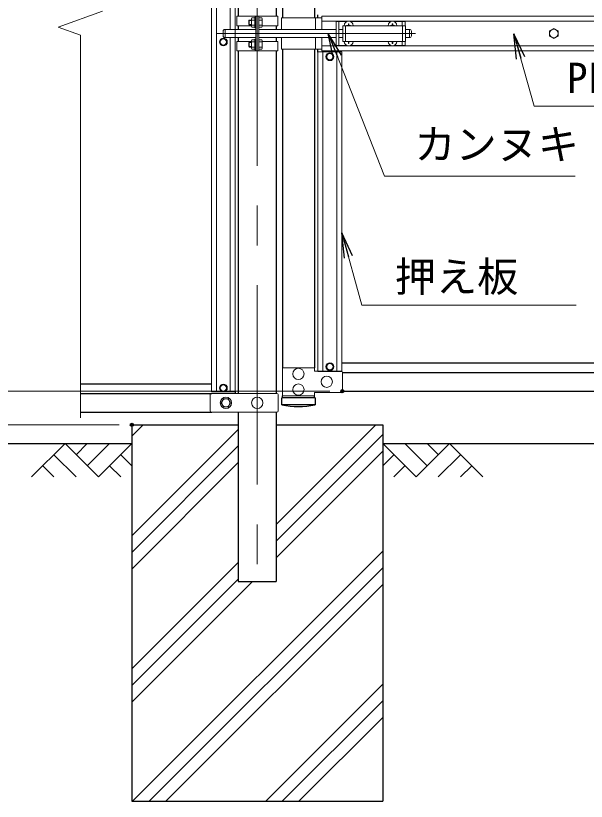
# Model space of a CAD drawing. Units: millimetres, scale not verified. Extents: x -4200 to 4200, y -2969 to 2971.
# Drawn here: x -3289 to -2379, y -886 to 366 of the extents above; entities that cross this region are included whole.
import ezdxf
from ezdxf.enums import TextEntityAlignment as Align

# ---------------------------------------------------------------- set-up
doc = ezdxf.new("R2010")
doc.units = ezdxf.units.MM
doc.header["$LTSCALE"] = 10
doc.header["$PDMODE"] = 32
doc.header["$PDSIZE"] = 5
doc.linetypes.add('DASHED', pattern=[7.5, 6, -1.5])
doc.linetypes.add('USER1', pattern=[50.8, 31.75, -6.35, 6.35, -6.35])
for name, color, linetype, lineweight in [('0-0_D-STR1', 1, 'Continuous', 25), ('0-1_D-STR3', 3, 'Continuous', 13), ('0-2_D-BMK', 2, 'USER1', 13), ('0-3_D-STR-DIM', 7, 'Continuous', 13), ('0-6_D-STR-TXT', 7, 'Continuous', 13), ('0-7_D-BGD', 7, 'Continuous', 25), ('0-8_D-DCR-HCH', 7, 'Continuous', 13), ('0-9_D-STR4', 7, 'Continuous', 25)]:
    doc.layers.add(name, color=color, linetype=linetype, lineweight=lineweight)
doc.layers.add('0-4_0', color=7, linetype='Continuous')
doc.layers.add('0-5_Defpoints', color=8, linetype='Continuous')
doc.styles.add('ＭＳ ゴシック', font='')
doc.styles.get('ＭＳ ゴシック').set_extended_font_data('MS Gothic')

# ---------------------------------------------------------------- blocks, each defined once
blk = doc.blocks.new('_Open')
at = {"layer": '0-4_0'}
blk.add_line((-10, 1.667), (0, 0), dxfattribs=at)
blk.add_lwpolyline([(-10, -1.667), (0, 0), (-10, 0)], dxfattribs=at)

msp = doc.modelspace()

# ---------------------------------------------------------------- linework, layer by layer
at = {"layer": '0-0_D-STR1'}
for p, q in [((-2933.87, 883.74), (-2933.87, 364.75)), ((-2873.37, 883.74), (-2873.37, 364.75)), ((-2863.37, 869.75), (-2863.37, 362.25)), ((-2812.57, 869.75), (-2812.57, 362.25)), ((-2806.87, 362.25), (-2806.87, 367)), ((-2933.87, 349.75), (-2933.87, 343.75)), ((-2873.37, 349.75), (-2873.37, 343.75)), ((-2933.87, 330.75), (-2933.87, 324.75)), ((-2873.37, 330.75), (-2873.37, 324.75)), ((-2933.87, 309.75), (-2933.87, -236.26)), ((-2873.37, 309.75), (-2873.37, -236.26)), ((-2863.37, 312.25), (-2863.37, -195.25)), ((-2812.57, 312.25), (-2812.57, -195.25)), ((-2806.87, 307.5), (-2806.87, 312.25)), ((-2768.87, -187.75), (-2012.87, -187.75)), ((-2768.09, -202.75), (-2013.66, -202.75)), ((-3185.58, -221.26), (-2976.62, -221.26)), ((-3185.58, -236.26), (-2976.27, -236.26)), ((-2938.62, -234.01), (-2938.62, -236.26)), ((-2768.09, -232.75), (-2013.66, -232.75)), ((-2811.37, -243.25), (-2864.57, -243.25)), ((-2864.57, -254.25), (-2864.57, -243.25)), ((-2863.37, -243.25), (-2863.37, -240.25)), ((-2812.57, -243.25), (-2812.57, -240.25)), ((-2811.37, -243.25), (-2811.37, -254.25)), ((-2811.37, -254.25), (-2864.57, -254.25)), ((-3185.58, -266.26), (-2976.27, -266.26)), ((-2933.87, -266.26), (-2933.87, -536.26)), ((-2873.37, -266.26), (-2873.37, -536.26)), ((-2933.87, -536.26), (-2873.37, -536.26))]:
    msp.add_line(p, q, dxfattribs=at)
msp.add_arc((-2837.97, -137.82), 119.43, 257.13052, 282.86948, dxfattribs=at)
at = {"layer": '0-1_D-STR3'}
for p, q in [((-2976.62, 881.49), (-2976.62, -234.01)), ((-2968.62, 881.49), (-2968.62, -234.01)), ((-2946.62, 881.49), (-2946.62, 343.75)), ((-2938.62, 881.49), (-2938.62, -234.01)), ((-2936.17, 364.75), (-2871.07, 364.75)), ((-2936.17, 364.75), (-2936.17, 349.75)), ((-2905.92, 363.25), (-2907.52, 363.25)), ((-2907.52, 363.25), (-2907.52, 346.25)), ((-2905.92, 364.75), (-2905.92, 309.75)), ((-2903.62, 364.75), (-2903.62, 309.75)), ((-2901.32, 364.75), (-2901.32, 309.75)), ((-2901.32, 363.65), (-2901.32, 345.85)), ((-2871.07, 364.75), (-2871.07, 349.75)), ((-2800.87, 364.75), (-1980.87, 364.75)), ((-2800.87, 343.75), (-2800.87, 364.75)), ((-2917.32, 358.07), (-2916.65, 358.75)), ((-2917.32, 358.07), (-2917.32, 351.43)), ((-2913.02, 358.07), (-2917.32, 358.07)), ((-2917.32, 351.43), (-2916.65, 350.75)), ((-2913.02, 351.43), (-2917.32, 351.43)), ((-2913.02, 358.75), (-2916.65, 358.75)), ((-2916.65, 358.75), (-2916.65, 350.75)), ((-2913.02, 350.75), (-2916.65, 350.75)), ((-2913.02, 360.57), (-2913.02, 348.97)), ((-2907.52, 362.25), (-2912.42, 362.25)), ((-2907.52, 358.75), (-2912.42, 358.75)), ((-2907.52, 350.75), (-2912.42, 350.75)), ((-2901.32, 362.25), (-2896.42, 362.25)), ((-2901.32, 358.75), (-2896.42, 358.75)), ((-2901.32, 350.75), (-2896.42, 350.75)), ((-2895.82, 360.57), (-2895.82, 348.97)), ((-2864.97, 362.25), (-2864.97, 343.75)), ((-2864.97, 362.25), (-2800.87, 362.25)), ((-2810.97, 362.25), (-2810.97, 343.75)), ((-2800.87, 356.75), (-1980.87, 356.75)), ((-2777.97, 356.25), (-2777.97, 318.25)), ((-2777.97, 356.25), (-2760.57, 356.25)), ((-2773.47, 356.25), (-2773.47, 318.25)), ((-2758.37, 352.9), (-2758.39, 351.6)), ((-2758.37, 352.9), (-2757.58, 352.9)), ((-2757.58, 352.9), (-2757.56, 351.6)), ((-2755.38, 356.25), (-2690.57, 356.25)), ((-2688.37, 352.9), (-2688.39, 351.6)), ((-2688.37, 352.9), (-2687.58, 352.9)), ((-2687.58, 352.9), (-2687.56, 351.6)), ((-2685.38, 356.25), (-2667.97, 356.25)), ((-2672.47, 356.25), (-2672.47, 349.75)), ((-2667.97, 356.25), (-2667.97, 349.75)), ((-2957.97, 340.75), (-2957.97, 333.75)), ((-2954.97, 343.75), (-2905.92, 343.75)), ((-2954.97, 343.75), (-2954.97, 330.75)), ((-2936.17, 349.75), (-2913.02, 349.75)), ((-2907.52, 347.25), (-2912.42, 347.25)), ((-2905.92, 346.25), (-2907.52, 346.25)), ((-2901.32, 347.25), (-2896.42, 347.25)), ((-2901.32, 343.75), (-2777.97, 343.75)), ((-2895.82, 349.75), (-2871.07, 349.75)), ((-2773.47, 343.75), (-2767.47, 343.75)), ((-2767.47, 349.75), (-2767.47, 324.75)), ((-2767.47, 349.75), (-2667.47, 349.75)), ((-2759.83, 350.17), (-2761.12, 350.14)), ((-2761.12, 350.14), (-2761.12, 349.75)), ((-2689.83, 350.17), (-2691.12, 350.14)), ((-2691.12, 350.14), (-2691.12, 349.75)), ((-2686.12, 350.17), (-2684.82, 350.14)), ((-2684.82, 350.14), (-2684.82, 349.75)), ((-2667.47, 349.75), (-2667.47, 324.75)), ((-2667.47, 343.75), (-2660.97, 343.75)), ((-2660.97, 343.75), (-2660.97, 330.75)), ((-2657.97, 340.75), (-2657.97, 333.75)), ((-2954.97, 330.75), (-2905.92, 330.75)), ((-2946.62, 330.75), (-2946.62, -234.01)), ((-2913.02, 313.93), (-2913.02, 325.53)), ((-2907.52, 327.25), (-2912.42, 327.25)), ((-2907.52, 311.25), (-2907.52, 328.25)), ((-2905.92, 328.25), (-2907.52, 328.25)), ((-2901.32, 330.75), (-2777.97, 330.75)), ((-2901.32, 327.25), (-2896.42, 327.25)), ((-2895.82, 325.57), (-2895.82, 313.97)), ((-2864.97, 330.75), (-2864.97, 312.25)), ((-2810.97, 330.75), (-2810.97, 312.25)), ((-2800.87, 309.75), (-2800.87, 330.75)), ((-2773.47, 330.75), (-2767.47, 330.75)), ((-2667.47, 330.75), (-2660.97, 330.75)), ((-2936.17, 324.75), (-2913.02, 324.75)), ((-2936.17, 309.75), (-2936.17, 324.75)), ((-2917.32, 323.07), (-2916.65, 323.75)), ((-2913.02, 323.07), (-2917.32, 323.07)), ((-2917.32, 316.43), (-2917.32, 323.07)), ((-2913.02, 316.43), (-2917.32, 316.43)), ((-2917.32, 316.43), (-2916.65, 315.75)), ((-2916.65, 315.75), (-2916.65, 323.75)), ((-2913.02, 323.75), (-2916.65, 323.75)), ((-2913.02, 315.75), (-2916.65, 315.75)), ((-2907.52, 323.75), (-2912.42, 323.75)), ((-2907.52, 315.75), (-2912.42, 315.75)), ((-2901.32, 323.75), (-2896.42, 323.75)), ((-2901.32, 315.75), (-2896.42, 315.75)), ((-2895.92, 324.75), (-2871.07, 324.75)), ((-2871.07, 309.75), (-2871.07, 324.75)), ((-2800.87, 317.75), (-1980.87, 317.75)), ((-2777.97, 318.25), (-2760.57, 318.25)), ((-2767.47, 324.75), (-2667.47, 324.75)), ((-2761.12, 324.35), (-2761.12, 324.75)), ((-2759.83, 324.33), (-2761.12, 324.35)), ((-2758.37, 321.6), (-2758.39, 322.9)), ((-2758.37, 321.6), (-2757.58, 321.6)), ((-2757.58, 321.6), (-2757.56, 322.9)), ((-2756.12, 324.33), (-2754.82, 324.35)), ((-2755.38, 318.25), (-2690.57, 318.25)), ((-2754.82, 324.35), (-2754.82, 324.75)), ((-2691.12, 324.35), (-2691.12, 324.75)), ((-2689.83, 324.33), (-2691.12, 324.35)), ((-2688.37, 321.6), (-2688.39, 322.9)), ((-2688.37, 321.6), (-2687.58, 321.6)), ((-2687.58, 321.6), (-2687.56, 322.9)), ((-2686.12, 324.33), (-2684.82, 324.35)), ((-2685.38, 318.25), (-2667.97, 318.25)), ((-2684.82, 324.35), (-2684.82, 324.75)), ((-2672.47, 324.75), (-2672.47, 318.25)), ((-2667.97, 324.75), (-2667.97, 318.25)), ((-2936.17, 309.75), (-2871.07, 309.75)), ((-2907.52, 312.25), (-2912.42, 312.25)), ((-2905.92, 311.25), (-2907.52, 311.25)), ((-2901.32, 312.25), (-2896.42, 312.25)), ((-2864.97, 312.25), (-2800.87, 312.25)), ((-2806.87, -201.5), (-2806.87, 308)), ((-2768.87, 308), (-2806.87, 308)), ((-2806.87, -201.5), (-2806.87, 306.02)), ((-2800.87, 309.75), (-1980.87, 309.75)), ((-2798.87, -201.5), (-2798.87, 308)), ((-2798.87, -201.5), (-2798.87, 306.02)), ((-2776.87, -201.5), (-2776.87, 308)), ((-2776.87, -201.5), (-2776.87, 306.02)), ((-2768.87, -201.5), (-2768.87, 308)), ((-2768.87, -201.5), (-2768.87, 306.02)), ((-2768.87, -201.5), (-2806.87, -201.5)), ((-2767.82, -232.75), (-2767.82, -202.75)), ((-2938.62, -234.01), (-2976.62, -234.01)), ((-2976.62, -236.26), (-2872.29, -236.26)), ((-2978.62, -238.26), (-2978.62, -264.26)), ((-2870.29, -238.26), (-2870.29, -264.26)), ((-2976.62, -266.26), (-2872.29, -266.26))]:
    msp.add_line(p, q, dxfattribs=at)
at = {"layer": '0-1_D-STR3', "linetype": 'DASHED'}
for p, q in [((-2762.97, 349.75), (-2762.97, 324.75)), ((-2671.97, 349.75), (-2671.97, 324.75))]:
    msp.add_line(p, q, dxfattribs=at)
at = {"layer": '0-1_D-STR3'}
for points in [[(-2756.12, 350.17), (-2754.82, 350.14), (-2754.82, 349.75)], [(-2812.57, -195.25), (-2863.37, -195.25), (-2863.37, -240.25), (-2812.57, -240.25), (-2812.57, -234.75), (-2769.82, -234.75)], [(-2812.57, -195.25), (-2812.57, -200.75), (-2769.82, -200.75)]]:
    msp.add_lwpolyline(points, dxfattribs=at)
for points in [[(-2430.87, 345.35), (-2437.89, 341.3), (-2437.89, 333.2), (-2430.87, 329.15), (-2423.86, 333.2), (-2423.86, 341.3)], [(-2951.85, 323.74), (-2954.74, 328.74), (-2960.51, 328.74), (-2963.4, 323.74), (-2960.51, 318.74), (-2954.74, 318.74)], [(-2793.65, 300.25), (-2790.76, 305.25), (-2784.99, 305.25), (-2782.1, 300.25), (-2784.99, 295.25), (-2790.76, 295.25)], [(-2793.65, 300.25), (-2790.76, 305.25), (-2784.99, 305.25), (-2782.1, 300.25), (-2784.99, 295.25), (-2790.76, 295.25)], [(-2793.65, -193.75), (-2790.76, -198.75), (-2784.99, -198.75), (-2782.1, -193.75), (-2784.99, -188.75), (-2790.76, -188.75)], [(-2951.85, -227.76), (-2954.74, -222.76), (-2960.51, -222.76), (-2963.4, -227.76), (-2960.51, -232.76), (-2954.74, -232.76)], [(-2961.12, -251.26), (-2957.38, -244.76), (-2949.87, -244.76), (-2946.12, -251.26), (-2949.87, -257.76), (-2957.38, -257.76)]]:
    msp.add_lwpolyline(points, close=True, dxfattribs=at)
for centre, radius in [((-2430.87, 337.25), 7.03), ((-2957.62, 323.74), 6.25), ((-2957.62, 323.74), 5), ((-2787.87, 300.25), 6.25), ((-2787.87, 300.25), 6.25), ((-2787.87, 300.25), 5), ((-2787.87, 300.25), 5), ((-2787.87, -193.75), 6.25), ((-2837.97, -205.25), 9), ((-2787.87, -193.75), 5), ((-2792.82, -217.75), 9), ((-2957.62, -227.76), 6.25), ((-2957.62, -227.76), 5), ((-2837.97, -230.25), 9), ((-2953.62, -251.26), 9), ((-2953.62, -251.26), 6.5), ((-2903.62, -251.26), 9)]:
    msp.add_circle(centre, radius, dxfattribs=at)
for centre, radius, start, end in [((-2910.18, 360.5), 2.85, 142.09851, 217.90149), ((-2899.39, 354.75), 13.63, 162.93847, 197.06153), ((-2910.17, 349), 2.85, 142.14171, 217.85829), ((-2909.46, 354.75), 13.63, 342.93847, 17.06153), ((-2898.68, 349), 2.85, 322.14171, 37.85829), ((-2898.67, 360.5), 2.85, 322.09851, 37.90149), ((-2757.97, 349.75), 7, 0, 180), ((-2759.88, 351.65), 1.49, 270, 0), ((-2756.07, 351.65), 1.49, 180, 270), ((-2687.97, 349.75), 7, 0, 180), ((-2689.88, 351.65), 1.49, 270, 0), ((-2686.07, 351.65), 1.49, 180, 270), ((-2954.97, 340.75), 3, 90, 180), ((-2660.97, 340.75), 3, 0, 90), ((-2954.97, 333.75), 3, 180, 270), ((-2910.17, 325.5), 2.85, 142.14171, 217.85829), ((-2898.67, 325.5), 2.85, 322.09851, 37.90149), ((-2660.97, 333.75), 3, 270, 0), ((-2910.18, 314), 2.85, 142.09851, 217.90149), ((-2899.39, 319.75), 13.63, 162.93847, 197.06153), ((-2909.46, 319.75), 13.63, 342.93847, 17.06153), ((-2898.68, 314), 2.85, 322.14171, 37.85829), ((-2757.97, 324.75), 7, 180, 0), ((-2759.88, 322.84), 1.49, 0, 90), ((-2756.07, 322.84), 1.49, 90, 180), ((-2687.97, 324.75), 7, 180, 0), ((-2689.88, 322.84), 1.49, 0, 90), ((-2686.07, 322.84), 1.49, 90, 180), ((-2769.82, -202.75), 2, 0, 90), ((-2976.62, -238.26), 2, 90, 180), ((-2872.29, -238.26), 2, 0, 90), ((-2769.82, -232.75), 2, 270, 0), ((-2976.62, -264.26), 2, 180, 270), ((-2872.29, -264.26), 2, 270, 0)]:
    msp.add_arc(centre, radius, start, end, dxfattribs=at)
at = {"layer": '0-2_D-BMK'}
for p, q in [((-2903.62, 951.98), (-2903.62, -546.83)), ((-2968.67, 337.25), (-2648.67, 337.25))]:
    msp.add_line(p, q, dxfattribs=at)
at = {"layer": '0-3_D-STR-DIM'}
for p, q in [((-3220.82, 347.42), (-3150.34, 373.07)), ((-3185.58, 334.59), (-3220.82, 347.42)), ((-3185.58, -274.96), (-3185.58, 334.59)), ((-2788.09, -232.75), (-3527.06, -232.75)), ((-2788.09, -232.75), (-3527.06, -232.75)), ((-3123.62, -286.26), (-3647.06, -286.26)), ((-3123.62, -286.26), (-3527.06, -286.26))]:
    msp.add_line(p, q, dxfattribs=at)
at = {"layer": '0-5_Defpoints'}
for p in [(-2768.09, -232.75), (-3103.62, -286.26)]:
    msp.add_point(p, dxfattribs=at)
at = {"layer": '0-6_D-STR-TXT'}
for points in [[(-2397.04, 110.13), (-2701.01, 110.13), (-2789.6, 335.42)], [(-2121.01, 221.53), (-2462.29, 221.53), (-2493.97, 334.8)], [(-2395.43, -95.49), (-2736.71, -95.49), (-2768.39, 17.78)]]:
    msp.add_lwpolyline(points, dxfattribs=at)
at = {"layer": '0-7_D-BGD'}
for p, q in [((-3403.62, -316.26), (-3103.62, -316.26)), ((-2703.62, -316.26), (-2068.62, -316.26))]:
    msp.add_line(p, q, dxfattribs=at)
at = {"layer": '0-8_D-DCR-HCH'}
for p, q in [((-3103.62, -304.2), (-3085.69, -286.26)), ((-2873.37, -445.18), (-2714.46, -286.26)), ((-3103.62, -463.29), (-2933.87, -293.54)), ((-2873.37, -471.69), (-2703.62, -301.94)), ((-3210.05, -316.26), (-3263.26, -369.47)), ((-3210.05, -316.26), (-3156.84, -369.47)), ((-3192.31, -334), (-3174.57, -316.26)), ((-3174.57, -351.73), (-3139.1, -316.26)), ((-3156.84, -369.47), (-3103.62, -316.26)), ((-3103.62, -489.81), (-2933.87, -320.06)), ((-2650.41, -369.47), (-2703.62, -316.26)), ((-2632.68, -351.73), (-2668.15, -316.26)), ((-2597.2, -316.26), (-2650.41, -369.47)), ((-2614.85, -334.09), (-2632.68, -316.26)), ((-2597.2, -316.26), (-2543.99, -369.47)), ((-3227.79, -334), (-3192.15, -369.47)), ((-3121.36, -334), (-3103.62, -351.65)), ((-2873.37, -498.21), (-2703.62, -328.46)), ((-2685.89, -334), (-2703.62, -351.65)), ((-2579.46, -334), (-2615.1, -369.47)), ((-3103.62, -516.33), (-2933.87, -346.58)), ((-3245.52, -351.73), (-3227.7, -369.47)), ((-3139.1, -351.73), (-3121.28, -369.47)), ((-2668.15, -351.73), (-2685.97, -369.47)), ((-2561.73, -351.73), (-2579.54, -369.47)), ((-3102.33, -886.26), (-2703.62, -487.56)), ((-3103.62, -675.43), (-2933.87, -505.68)), ((-3075.81, -886.26), (-2703.62, -514.07)), ((-3103.62, -701.94), (-2933.87, -532.19)), ((-3103.62, -728.46), (-2911.42, -536.26)), ((-3049.29, -886.26), (-2703.62, -540.59)), ((-2890.19, -886.26), (-2703.62, -699.69)), ((-2863.68, -886.26), (-2703.62, -726.21)), ((-2837.16, -886.26), (-2703.62, -752.72))]:
    msp.add_line(p, q, dxfattribs=at)
at = {"layer": '0-9_D-STR4'}
for p, q in [((-3103.62, -286.26), (-3103.62, -886.26)), ((-3103.62, -286.26), (-2933.87, -286.26)), ((-2873.37, -286.26), (-2703.62, -286.26)), ((-2703.62, -286.26), (-2703.62, -886.26)), ((-3103.62, -886.26), (-2703.62, -886.26))]:
    msp.add_line(p, q, dxfattribs=at)

# ---------------------------------------------------------------- block references
at = {"layer": '0-6_D-STR-TXT', "xscale": 4, "yscale": 4}
for p, rotation in [((-2790.34, 337.28), 111.46743), ((-2494.51, 336.73), 105.62459), ((-2768.93, 19.71), 105.62459)]:
    msp.add_blockref('_Open', p, dxfattribs=dict(at, rotation=rotation))

# ---------------------------------------------------------------- texts
at = {"layer": '0-6_D-STR-TXT', "style": 'ＭＳ ゴシック'}
for s, p in [('PL-55x1.6', (-2409.85, 228.27)), ('カンヌキ', (-2653.13, 122.21)), ('押え板', (-2684.26, -88.75))]:
    msp.add_text(s, height=48.09, dxfattribs=at).set_placement(p, align=Align.BOTTOM_LEFT)

doc.saveas('drawing.dxf')
